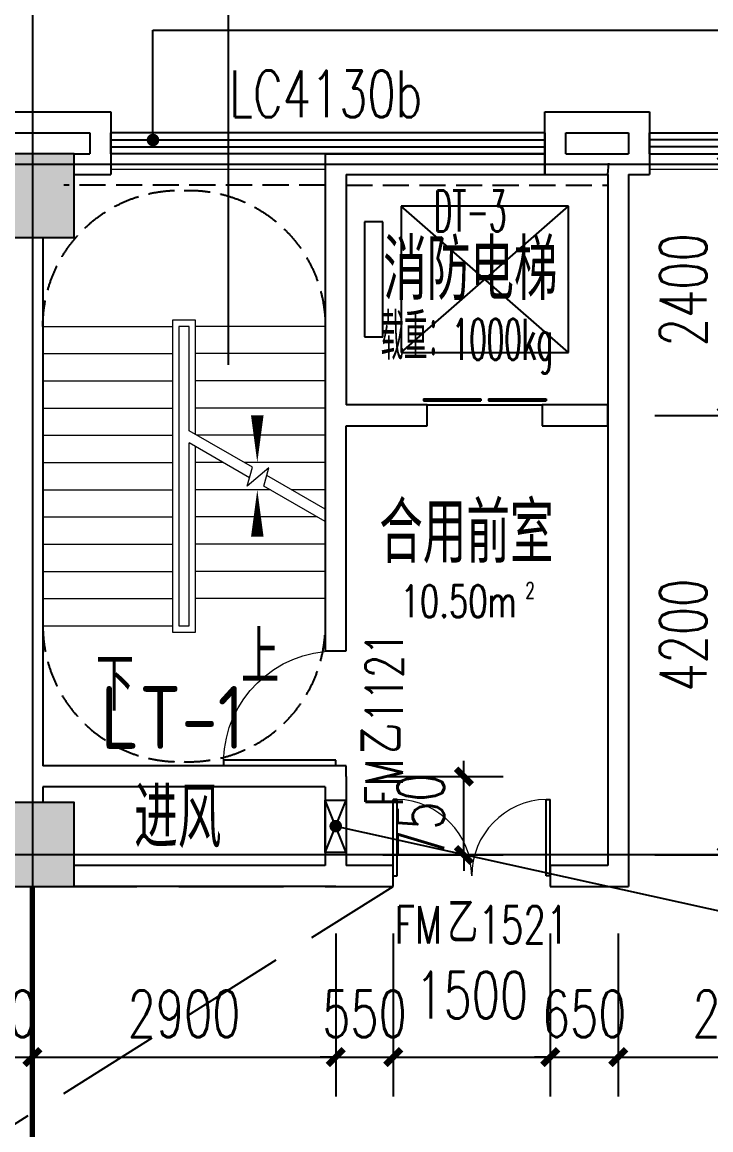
# Model space of a CAD drawing. Extents: x 1738711 to 2346805, y 1189731 to 2516152.
# Drawn here: x 1958894 to 1965478, y 1696599 to 1707182 of the extents above; entities that cross this region are included whole.
import ezdxf

# ---------------------------------------------------------------- set-up
doc = ezdxf.new("R2010")
doc.units = 0
doc.header["$LTSCALE"] = 1000
doc.header["$MEASUREMENT"] = 0
doc.linetypes.add('DASH', pattern=[0.35, 0.25, -0.1])
doc.linetypes.add('复件 140224通州运河二期售楼部条件图_t3$0$X-ME SHAFT SH$0$X-B2$0$WATER_LINE', pattern=[0])
for name, color, linetype, lineweight in [('_0', 7, 'Continuous', 25), ('STAIR', 2, 'Continuous', 5), ('栏杆', 6, 'Continuous', 15)]:
    doc.layers.add(name, color=color, linetype=linetype, lineweight=lineweight)
for name, color, linetype in [('AR-TEXT', 7, 'Continuous'), ('COLUMN', 9, 'Continuous'), ('DIM_IDEN', 3, 'Continuous'), ('DIM_LEAD', 3, 'Continuous'), ('DIM_SYMB', 3, 'Continuous'), ('DOTE', 1, 'Continuous'), ('EVTR', 2, 'Continuous'), ('PUB_DIM', 3, 'Continuous'), ('PUB_HATCH', 8, 'Continuous'), ('PUB_TEXT', 7, 'Continuous'), ('SPACE_ALL', 1, 'Continuous'), ('WALL', 40, 'Continuous'), ('WINDOW', 144, 'Continuous'), ('WINDOW_TEXT', 7, 'Continuous'), ('疏散距离', 211, 'DASH'), ('看线', 8, 'Continuous')]:
    doc.layers.add(name, color=color, linetype=linetype)
doc.styles.add('_TCH_DIM', font='SIMPLEX', dxfattribs={"bigfont": 'GBCBIG'})
doc.styles.add('_TCH_DIM_T3', font='SIMPLEX', dxfattribs={"width": 0.705882, "bigfont": 'GBCBIG'})
doc.styles.add('_TCH_SPACE', font='SIMPLEX', dxfattribs={"height": 5, "bigfont": 'GBCBIG'})
doc.styles.add('_TCH_WINDOW', font='SIMPLEX', dxfattribs={"height": 3.5, "bigfont": 'GBCBIG'})
doc.styles.get("Standard").update_dxf_attribs({"font": 'gbenor.shx', "bigfont": 'gbcbig.shx'})
doc.dimstyles.new('_TCH_ARCH&&150', dxfattribs={"dimtxt": 446.25, "dimasz": 150, "dimexe": 375, "dimexo": 450, "dimgap": 189.375, "dimtad": 1, "dimdec": 0, "dimzin": 0, "dimdsep": 46, "dimtxsty": '_TCH_DIM_T3', "dimblk": 'ARCHTICK', "dimcen": 0.09, "dimclrt": 7, "dimazin": 2, "dimtfac": 1, "dimtdec": 0, "dimtix": 1, "dimtmove": 2, "dimatfit": 3, "dimfxl": 1, "dimtolj": 1, "dimtzin": 0, "dimarcsym": 0})

# ---------------------------------------------------------------- blocks, each defined once
blk = doc.blocks.new('hearherherhr')
at = {"layer": '看线', "linetype": 'DASH'}
for centre, start, end in [((1981792, 1704275), 87.7958, 180), ((1981892, 1704275), 0, 92.2042)]:
    blk.add_arc(centre, 1300, start, end, dxfattribs=at)
blk = doc.blocks.new('JHTRHERAHEARHERA')
at = {"layer": 'DIM_SYMB'}
for points in [[(1959742, 1701285, 0, 0, 0), (1959742, 1704950, 0, 0, 0), (1961142, 1704950, 0, 0, 0), (1961142, 1702975, 0, 120, 0), (1961142, 1703425, 0, 0, 0)], [(1961142, 1701545, 0, 0, 0), (1961142, 1702715, 0, 120, 0), (1961142, 1702265, 0, 0, 0)]]:
    blk.add_lwpolyline(points, format="xyseb", dxfattribs=at)
at = {"layer": 'STAIR'}
for p, q in [((1959092, 1704275), (1960332, 1704275)), ((1960552, 1704335), (1960332, 1704335)), ((1960332, 1704335), (1960332, 1701355)), ((1960392, 1704275), (1960392, 1701415)), ((1960492, 1704275), (1960392, 1704275)), ((1960492, 1703278), (1960492, 1704275)), ((1960552, 1703244), (1960552, 1704335)), ((1961792, 1704275), (1960552, 1704275)), ((1959092, 1704015), (1960332, 1704015)), ((1961792, 1704015), (1960552, 1704015)), ((1959092, 1703755), (1960332, 1703755)), ((1961792, 1703755), (1960552, 1703755)), ((1959092, 1703495), (1960332, 1703495)), ((1961792, 1703495), (1960552, 1703495)), ((1959092, 1703235), (1960332, 1703235)), ((1961095, 1702930), (1960492, 1703278)), ((1961792, 1703235), (1960566, 1703235)), ((1960492, 1701415), (1960492, 1703163)), ((1961068, 1702830), (1960492, 1703163)), ((1960552, 1701355), (1960552, 1703128)), ((1959092, 1702975), (1960332, 1702975)), ((1960817, 1702975), (1960552, 1702975)), ((1961792, 1702975), (1961017, 1702975)), ((1961046, 1702750), (1961095, 1702930)), ((1961252, 1702923), (1961046, 1702750)), ((1961206, 1702750), (1961252, 1702923)), ((1961792, 1702528), (1961233, 1702850)), ((1959092, 1702715), (1960332, 1702715)), ((1961267, 1702715), (1960552, 1702715)), ((1961792, 1702412), (1961206, 1702750)), ((1961792, 1702715), (1961467, 1702715)), ((1959092, 1702455), (1960332, 1702455)), ((1961717, 1702455), (1960552, 1702455)), ((1959092, 1702195), (1960332, 1702195)), ((1961792, 1702195), (1960552, 1702195)), ((1959092, 1701935), (1960332, 1701935)), ((1961792, 1701935), (1960552, 1701935)), ((1959092, 1701675), (1960332, 1701675)), ((1961792, 1701675), (1960552, 1701675)), ((1959092, 1701415), (1960332, 1701415)), ((1960392, 1701415), (1960492, 1701415)), ((1960332, 1701355), (1960552, 1701355))]:
    blk.add_line(p, q, dxfattribs=at)
at = {"layer": '看线', "linetype": 'DASH'}
blk.add_line((1961792, 1705625), (1959292, 1705625), dxfattribs=at)
at = {"layer": '_0', "extrusion": (0, 0, -1), "zscale": -1}
blk.add_blockref('hearherherhr', (-3942284, 0), dxfattribs=at)
at = {"layer": '_0', "rotation": 180}
blk.add_blockref('hearherherhr', (3942284, 3405691), dxfattribs=at)
at = {"layer": 'PUB_TEXT', "color": 7, "style": '_TCH_DIM'}
for s, p in [('上', (1960986, 1700863)), ('下', (1959599, 1700603))]:
    blk.add_text(s, height=506, dxfattribs=at).set_placement(p)
blk = doc.blocks.new('_ArchTick')
at = {"color": 0, "linetype": 'ByBlock', "const_width": 0.4}
blk.add_lwpolyline([(-0.5, -0.5), (0.5, 0.5)], dxfattribs=at)
blk = doc.blocks.new('*D2036')
at = {"layer": 'Defpoints', "color": 0, "transparency": 16777216}
for p in [(1961892, 1699975), (1963117, 1699975), (1961892, 1699225)]:
    blk.add_point(p, dxfattribs=at)
at = {"layer": 'PUB_DIM', "color": 0, "lineweight": -2, "transparency": 16777216}
for p, q in [((1963117, 1699975), (1963117, 1700125)), ((1962342, 1699975), (1963492, 1699975)), ((1963117, 1699225), (1963117, 1699975)), ((1962342, 1699225), (1963492, 1699225)), ((1963117, 1699225), (1963117, 1699075))]:
    blk.add_line(p, q, dxfattribs=at)
at = {"layer": 'PUB_DIM', "color": 0, "lineweight": -2, "transparency": 16777216, "xscale": 150, "yscale": 150, "zscale": 150}
for p, rotation in [((1963117, 1699975), 270), ((1963117, 1699225), 90)]:
    blk.add_blockref('_ArchTick', p, dxfattribs=dict(at, rotation=rotation))
at = {"layer": 'PUB_DIM', "color": 7, "transparency": 16777216, "insert": (1962704, 1699600), "char_height": 446.2, "attachment_point": 5, "rotation": 90, "style": '_TCH_DIM_T3'}
blk.add_mtext('\\A1;750', dxfattribs=at)
blk = doc.blocks.new('*D2654')
at = {"layer": 'Defpoints', "color": 0, "transparency": 16777216}
for p in [(1964492, 1703425), (1965628, 1703425), (1964492, 1699225)]:
    blk.add_point(p, dxfattribs=at)
at = {"layer": 'PUB_DIM', "color": 0, "lineweight": -2, "transparency": 16777216}
for p, q in [((1964942, 1703425), (1966003, 1703425)), ((1965628, 1699225), (1965628, 1703425)), ((1964942, 1699225), (1966003, 1699225))]:
    blk.add_line(p, q, dxfattribs=at)
at = {"layer": 'PUB_DIM', "color": 0, "lineweight": -2, "transparency": 16777216, "xscale": 150, "yscale": 150, "zscale": 150}
for p, rotation in [((1965628, 1703425), 90), ((1965628, 1699225), 270)]:
    blk.add_blockref('_ArchTick', p, dxfattribs=dict(at, rotation=rotation))
at = {"layer": 'PUB_DIM', "color": 7, "transparency": 16777216, "insert": (1965215, 1701325), "char_height": 446.2, "attachment_point": 5, "rotation": 90, "style": '_TCH_DIM_T3'}
blk.add_mtext('\\A1;4200', dxfattribs=at)
blk = doc.blocks.new('*D2655')
at = {"layer": 'Defpoints', "color": 0, "transparency": 16777216}
for p in [(1964492, 1705825), (1965628, 1705825), (1964492, 1703425)]:
    blk.add_point(p, dxfattribs=at)
at = {"layer": 'PUB_DIM', "color": 0, "lineweight": -2, "transparency": 16777216}
for p, q in [((1964942, 1705825), (1966003, 1705825)), ((1965628, 1703425), (1965628, 1705825)), ((1964942, 1703425), (1966003, 1703425))]:
    blk.add_line(p, q, dxfattribs=at)
at = {"layer": 'PUB_DIM', "color": 0, "lineweight": -2, "transparency": 16777216, "xscale": 150, "yscale": 150, "zscale": 150}
for p, rotation in [((1965628, 1705825), 90), ((1965628, 1703425), 270)]:
    blk.add_blockref('_ArchTick', p, dxfattribs=dict(at, rotation=rotation))
at = {"layer": 'PUB_DIM', "color": 7, "transparency": 16777216, "insert": (1965215, 1704625), "char_height": 446.2, "attachment_point": 5, "rotation": 90, "style": '_TCH_DIM_T3'}
blk.add_mtext('\\A1;2400', dxfattribs=at)
blk = doc.blocks.new('*D2675')
at = {"layer": 'Defpoints', "color": 0, "transparency": 16777216}
for p in [(1957992, 1698925), (1958992, 1698925), (1958992, 1697294)]:
    blk.add_point(p, dxfattribs=at)
at = {"layer": 'PUB_DIM', "color": 0, "lineweight": -2, "transparency": 16777216}
for p, q in [((1957992, 1698475), (1957992, 1696919)), ((1958992, 1698475), (1958992, 1696919)), ((1957992, 1697294), (1957842, 1697294)), ((1957992, 1697294), (1958992, 1697294)), ((1958992, 1697294), (1959142, 1697294))]:
    blk.add_line(p, q, dxfattribs=at)
at = {"layer": 'PUB_DIM', "color": 0, "lineweight": -2, "transparency": 16777216, "xscale": 150, "yscale": 150, "zscale": 150}
blk.add_blockref('_ArchTick', (1957992, 1697294), dxfattribs=at)
at = {"layer": 'PUB_DIM', "color": 0, "lineweight": -2, "transparency": 16777216, "xscale": 150, "yscale": 150, "zscale": 150, "rotation": 180}
blk.add_blockref('_ArchTick', (1958992, 1697294), dxfattribs=at)
at = {"layer": 'PUB_DIM', "color": 7, "transparency": 16777216, "insert": (1958492, 1697707), "char_height": 446.2, "attachment_point": 5, "style": '_TCH_DIM_T3'}
blk.add_mtext('\\A1;1000', dxfattribs=at)
blk = doc.blocks.new('*D2676')
at = {"layer": 'Defpoints', "color": 0, "transparency": 16777216}
for p in [(1958992, 1698925), (1961892, 1698925), (1961892, 1697294)]:
    blk.add_point(p, dxfattribs=at)
at = {"layer": 'PUB_DIM', "color": 0, "lineweight": -2, "transparency": 16777216}
for p, q in [((1958992, 1698475), (1958992, 1696919)), ((1961892, 1698475), (1961892, 1696919)), ((1958992, 1697294), (1961892, 1697294))]:
    blk.add_line(p, q, dxfattribs=at)
at = {"layer": 'PUB_DIM', "color": 0, "lineweight": -2, "transparency": 16777216, "xscale": 150, "yscale": 150, "zscale": 150, "rotation": 180}
blk.add_blockref('_ArchTick', (1958992, 1697294), dxfattribs=at)
at = {"layer": 'PUB_DIM', "color": 0, "lineweight": -2, "transparency": 16777216, "xscale": 150, "yscale": 150, "zscale": 150}
blk.add_blockref('_ArchTick', (1961892, 1697294), dxfattribs=at)
at = {"layer": 'PUB_DIM', "color": 7, "transparency": 16777216, "insert": (1960442, 1697707), "char_height": 446.2, "attachment_point": 5, "style": '_TCH_DIM_T3'}
blk.add_mtext('\\A1;2900', dxfattribs=at)
blk = doc.blocks.new('*D2677')
at = {"layer": 'Defpoints', "color": 0, "transparency": 16777216}
for p in [(1961892, 1698925), (1962442, 1698925), (1962442, 1697294)]:
    blk.add_point(p, dxfattribs=at)
at = {"layer": 'PUB_DIM', "color": 0, "lineweight": -2, "transparency": 16777216}
for p, q in [((1961892, 1698475), (1961892, 1696919)), ((1962442, 1698475), (1962442, 1696919)), ((1961892, 1697294), (1961742, 1697294)), ((1961892, 1697294), (1962442, 1697294)), ((1962442, 1697294), (1962592, 1697294))]:
    blk.add_line(p, q, dxfattribs=at)
at = {"layer": 'PUB_DIM', "color": 0, "lineweight": -2, "transparency": 16777216, "xscale": 150, "yscale": 150, "zscale": 150}
blk.add_blockref('_ArchTick', (1961892, 1697294), dxfattribs=at)
at = {"layer": 'PUB_DIM', "color": 0, "lineweight": -2, "transparency": 16777216, "xscale": 150, "yscale": 150, "zscale": 150, "rotation": 180}
blk.add_blockref('_ArchTick', (1962442, 1697294), dxfattribs=at)
at = {"layer": 'PUB_DIM', "color": 7, "transparency": 16777216, "insert": (1962167, 1697707), "char_height": 446.2, "attachment_point": 5, "style": '_TCH_DIM_T3'}
blk.add_mtext('\\A1;550', dxfattribs=at)
blk = doc.blocks.new('*D2678')
at = {"layer": 'Defpoints', "color": 0, "transparency": 16777216}
for p in [(1962442, 1698925), (1963942, 1698925), (1963942, 1697294)]:
    blk.add_point(p, dxfattribs=at)
at = {"layer": 'PUB_DIM', "color": 0, "lineweight": -2, "transparency": 16777216}
for p, q in [((1962442, 1698475), (1962442, 1696919)), ((1963942, 1698475), (1963942, 1696919)), ((1962442, 1697294), (1963942, 1697294))]:
    blk.add_line(p, q, dxfattribs=at)
at = {"layer": 'PUB_DIM', "color": 0, "lineweight": -2, "transparency": 16777216, "xscale": 150, "yscale": 150, "zscale": 150, "rotation": 180}
blk.add_blockref('_ArchTick', (1962442, 1697294), dxfattribs=at)
at = {"layer": 'PUB_DIM', "color": 0, "lineweight": -2, "transparency": 16777216, "xscale": 150, "yscale": 150, "zscale": 150}
blk.add_blockref('_ArchTick', (1963942, 1697294), dxfattribs=at)
at = {"layer": 'PUB_DIM', "color": 7, "transparency": 16777216, "insert": (1963192, 1697887), "char_height": 446.2, "attachment_point": 5, "style": '_TCH_DIM_T3'}
blk.add_mtext('\\A1;1500', dxfattribs=at)
blk = doc.blocks.new('*D2679')
at = {"layer": 'Defpoints', "color": 0, "transparency": 16777216}
for p in [(1963942, 1698925), (1964592, 1698925), (1964592, 1697294)]:
    blk.add_point(p, dxfattribs=at)
at = {"layer": 'PUB_DIM', "color": 0, "lineweight": -2, "transparency": 16777216}
for p, q in [((1963942, 1698475), (1963942, 1696919)), ((1964592, 1698475), (1964592, 1696919)), ((1963942, 1697294), (1963792, 1697294)), ((1963942, 1697294), (1964592, 1697294)), ((1964592, 1697294), (1964742, 1697294))]:
    blk.add_line(p, q, dxfattribs=at)
at = {"layer": 'PUB_DIM', "color": 0, "lineweight": -2, "transparency": 16777216, "xscale": 150, "yscale": 150, "zscale": 150}
blk.add_blockref('_ArchTick', (1963942, 1697294), dxfattribs=at)
at = {"layer": 'PUB_DIM', "color": 0, "lineweight": -2, "transparency": 16777216, "xscale": 150, "yscale": 150, "zscale": 150, "rotation": 180}
blk.add_blockref('_ArchTick', (1964592, 1697294), dxfattribs=at)
at = {"layer": 'PUB_DIM', "color": 7, "transparency": 16777216, "insert": (1964267, 1697707), "char_height": 446.2, "attachment_point": 5, "style": '_TCH_DIM_T3'}
blk.add_mtext('\\A1;650', dxfattribs=at)
blk = doc.blocks.new('*D2680')
at = {"layer": 'Defpoints', "color": 0, "transparency": 16777216}
for p in [(1964592, 1698925), (1967092, 1698925), (1967092, 1697294)]:
    blk.add_point(p, dxfattribs=at)
at = {"layer": 'PUB_DIM', "color": 0, "lineweight": -2, "transparency": 16777216}
for p, q in [((1964592, 1698475), (1964592, 1696919)), ((1967092, 1698475), (1967092, 1696919)), ((1964592, 1697294), (1967092, 1697294))]:
    blk.add_line(p, q, dxfattribs=at)
at = {"layer": 'PUB_DIM', "color": 0, "lineweight": -2, "transparency": 16777216, "xscale": 150, "yscale": 150, "zscale": 150, "rotation": 180}
blk.add_blockref('_ArchTick', (1964592, 1697294), dxfattribs=at)
at = {"layer": 'PUB_DIM', "color": 0, "lineweight": -2, "transparency": 16777216, "xscale": 150, "yscale": 150, "zscale": 150}
blk.add_blockref('_ArchTick', (1967092, 1697294), dxfattribs=at)
at = {"layer": 'PUB_DIM', "color": 7, "transparency": 16777216, "insert": (1965842, 1697707), "char_height": 446.2, "attachment_point": 5, "style": '_TCH_DIM_T3'}
blk.add_mtext('\\A1;2500', dxfattribs=at)
blk = doc.blocks.new('$TCHSYS$WIN2D')
for p, q in [((-0.5, 0.5), (0.5, 0.5)), ((-0.5, 0.5), (-0.5, -0.5)), ((0.5, 0.5), (0.5, -0.5)), ((0.5, 0.16667), (-0.5, 0.16667)), ((0.5, -0.16667), (-0.5, -0.16667)), ((-0.5, -0.5), (0.5, -0.5))]:
    blk.add_line(p, q)
blk = doc.blocks.new('$DORLIB2D$00000127')
at = {"color": 0}
for points in [[(-0.5333, 0.7949), (-0.5333, 0.6904)], [(-0.0333, 0.7949), (-0.5333, 0.7949)], [(-0.0333, 0.7949), (-0.0333, 0.6904)], [(0.5333, 0.7949), (0.0333, 0.7949)], [(0.0333, 0.7949), (0.0333, 0.6904)], [(0.5333, 0.7949), (0.5333, 0.6904)], [(-0.0333, 0.6904), (-0.5333, 0.6904)], [(0.5333, 0.6904), (0.0333, 0.6904)], [(0.5, 0.5), (-0.5, 0.5)]]:
    blk.add_lwpolyline(points, dxfattribs=at)
blk = doc.blocks.new('$DorLib2D$00000001')
for p, q in [((0.45, 0.975), (0.5, 0.975)), ((0.45, 0), (0.45, 0.975)), ((0.5, 0), (0.5, 0.975)), ((0.5, 0), (0.45, 0))]:
    blk.add_line(p, q)
at = {"lineweight": 13}
blk.add_arc((0.475, 0), 0.975, 91.46928, 180, dxfattribs=at)
blk = doc.blocks.new('$DorLib2D$00000002')
for p, q in [((-0.5, 0), (-0.5, 0.4875)), ((-0.475, 0.4875), (-0.5, 0.4875)), ((-0.475, 0), (-0.475, 0.4875)), ((0.475, 0), (0.475, 0.4875)), ((0.475, 0.4875), (0.5, 0.4875)), ((0.5, 0), (0.5, 0.4875)), ((-0.5, 0), (-0.475, 0)), ((0.5, 0), (0.475, 0))]:
    blk.add_line(p, q)
at = {"lineweight": 13}
for centre, start, end in [((-0.4875, 0), 0, 88.53072), ((0.4875, 0), 91.46928, 180)]:
    blk.add_arc(centre, 0.4875, start, end, dxfattribs=at)
blk = doc.blocks.new('_FZH')
blk.add_lwpolyline([(-0.5, -0.5), (0.5, -0.5), (0.5, 0.5), (-0.5, 0.5)], close=True)
at = {"layer": 'PUB_HATCH'}
blk.add_solid([(-0.5, -0.5), (0.5, -0.5), (-0.5, 0.5), (0.5, 0.5)], dxfattribs=at)

msp = doc.modelspace()

# ---------------------------------------------------------------- linework, layer by layer
at = {"layer": 'DIM_IDEN'}
for p, q in [((1960865.5, 1703907.9), (1960865.5, 1714349.3)), ((1960144.5, 1706056.2), (1960144.5, 1707106.4)), ((1960144.5, 1707106.4), (1965908.8, 1707106.4))]:
    msp.add_line(p, q, dxfattribs=at)
at = {"layer": 'DIM_IDEN', "const_width": 60}
msp.add_lwpolyline([(1960144.5, 1706026.2, 1), (1960144.5, 1706086.2, 1)], format="xyb", close=True, dxfattribs=at)
at = {"layer": 'DIM_IDEN'}
msp.add_lwpolyline([(1960865.5, 1703907.9, 1), (1960865.5, 1703907.9, 1)], format="xyb", close=True, dxfattribs=at)
at = {"layer": 'DIM_LEAD'}
msp.add_line((1961891.9, 1699500.4), (1967629.8, 1698233.6), dxfattribs=at)
at = {"layer": 'DIM_LEAD', "const_width": 60}
msp.add_lwpolyline([(1961862.6, 1699506.9, 1), (1961921.2, 1699493.9, 1)], format="xyb", close=True, dxfattribs=at)
at = {"layer": 'DOTE'}
for p, q in [((1958991.9, 1721249.3), (1958991.9, 1683625.4)), ((1919991.9, 1705825.4), (2001891.9, 1705825.4)), ((2001891.9, 1699225.4), (1919991.9, 1699225.4))]:
    msp.add_line(p, q, dxfattribs=at)
at = {"layer": 'EVTR', "linetype": '复件 140224通州运河二期售楼部条件图_t3$0$X-ME SHAFT SH$0$X-B2$0$WATER_LINE'}
for p, q in [((1964116.9, 1705425.4), (1962516.9, 1705425.4)), ((1962516.9, 1705425.4), (1962516.9, 1704025.4)), ((1962516.9, 1704025.4), (1964116.9, 1705425.4)), ((1964116.9, 1704025.4), (1962516.9, 1705425.4)), ((1964116.9, 1704025.4), (1964116.9, 1705425.4)), ((1962341.9, 1705275.4), (1962166.9, 1705275.4)), ((1962166.9, 1705275.4), (1962166.9, 1704175.4)), ((1962341.9, 1704175.4), (1962341.9, 1705275.4)), ((1962166.9, 1704175.4), (1962341.9, 1704175.4)), ((1962516.9, 1704025.4), (1964116.9, 1704025.4))]:
    msp.add_line(p, q, dxfattribs=at)
at = {"layer": 'WALL', "linetype": '复件 140224通州运河二期售楼部条件图_t3$0$X-ME SHAFT SH$0$X-B2$0$WATER_LINE'}
for p, q in [((1958241.9, 1706325.4), (1959741.9, 1706325.4)), ((1959741.9, 1706325.4), (1959741.9, 1706125.4)), ((1963891.9, 1706325.4), (1964891.9, 1706325.4)), ((1963891.9, 1706125.4), (1963891.9, 1706325.4)), ((1964891.9, 1706325.4), (1964891.9, 1706125.4)), ((1958441.9, 1706125.4), (1959541.9, 1706125.4)), ((1959541.9, 1706125.4), (1959541.9, 1706025.4)), ((1959741.9, 1705925.4), (1959741.9, 1706125.4)), ((1963891.9, 1705925.4), (1963891.9, 1706125.4)), ((1964091.9, 1706125.4), (1964691.9, 1706125.4)), ((1964091.9, 1706025.4), (1964091.9, 1706125.4)), ((1964691.9, 1706125.4), (1964691.9, 1706025.4)), ((1964891.9, 1705925.4), (1964891.9, 1706125.4)), ((1959541.9, 1706025.4), (1959541.9, 1705925.4)), ((1964091.9, 1705925.4), (1964091.9, 1706025.4)), ((1964691.9, 1706025.4), (1964691.9, 1705925.4)), ((1959391.9, 1705925.4), (1959541.9, 1705925.4)), ((1959741.9, 1705925.4), (1959741.9, 1705725.4)), ((1961791.9, 1705925.4), (1963891.9, 1705925.4)), ((1963891.9, 1705725.4), (1963891.9, 1705925.4)), ((1963891.9, 1705925.4), (1963891.9, 1705725.4)), ((1964091.9, 1705925.4), (1964491.9, 1705925.4)), ((1964491.9, 1705925.4), (1964591.9, 1705925.4)), ((1964591.9, 1705925.4), (1964691.9, 1705925.4)), ((1964891.9, 1705925.4), (1964891.9, 1705725.4)), ((1964491.9, 1705725.4), (1964503.6, 1705834.8)), ((1959391.9, 1705725.4), (1959741.9, 1705725.4)), ((1961991.9, 1705725.4), (1963891.9, 1705725.4)), ((1963891.9, 1705725.4), (1964491.9, 1705725.4)), ((1964691.9, 1705725.4), (1964891.9, 1705725.4))]:
    msp.add_line(p, q, dxfattribs=at)
at = {"layer": 'WALL'}
for p, q in [((1961791.9, 1705925.4), (1961791.9, 1703525.4)), ((1961991.9, 1705725.4), (1961991.9, 1703525.4)), ((1964491.9, 1705725.4), (1964491.9, 1699125.4)), ((1964691.9, 1705725.4), (1964691.9, 1698925.4)), ((1959091.9, 1705125.4), (1959091.9, 1702600.4)), ((1961791.9, 1703525.4), (1961791.9, 1703425.4)), ((1962766.9, 1703525.4), (1961991.9, 1703525.4)), ((1961991.9, 1703525.4), (1961991.9, 1703525.4)), ((1962766.9, 1703325.4), (1962766.9, 1703525.4)), ((1964491.9, 1703525.4), (1963866.9, 1703525.4)), ((1963866.9, 1703525.4), (1963866.9, 1703325.4)), ((1964491.9, 1703325.4), (1964491.9, 1703525.4)), ((1961791.9, 1703425.4), (1961791.9, 1701175.4)), ((1961991.9, 1703325.4), (1962766.9, 1703325.4)), ((1961991.9, 1701175.4), (1961991.9, 1703325.4)), ((1963866.9, 1703325.4), (1964491.9, 1703325.4)), ((1959091.9, 1702600.4), (1959091.9, 1701075.4)), ((1961791.9, 1701175.4), (1961991.9, 1701175.4)), ((1959091.9, 1701075.4), (1959091.9, 1700075.4)), ((1961791.9, 1700075.4), (1959091.9, 1700075.4)), ((1961991.9, 1700075.4), (1961791.9, 1700075.4)), ((1961991.9, 1699975.4), (1961991.9, 1700075.4)), ((1961991.9, 1699975.4), (1961991.9, 1699125.4)), ((1961791.9, 1699875.4), (1959091.9, 1699875.4)), ((1959091.9, 1699875.4), (1959091.9, 1699725.4)), ((1961791.9, 1699875.4), (1961791.9, 1699125.4)), ((1961791.9, 1699125.4), (1959391.9, 1699125.4)), ((1962441.9, 1699125.4), (1961991.9, 1699125.4)), ((1962441.9, 1698925.4), (1962441.9, 1699125.4)), ((1964491.9, 1699125.4), (1963941.9, 1699125.4)), ((1963941.9, 1699125.4), (1963941.9, 1698925.4)), ((1961891.9, 1698925.4), (1959391.9, 1698925.4)), ((1961891.9, 1698925.4), (1962441.9, 1698925.4)), ((1963941.9, 1698925.4), (1964691.9, 1698925.4))]:
    msp.add_line(p, q, dxfattribs=at)
at = {"layer": 'WINDOW'}
for p, q in [((1961791.9, 1699250.4), (1961991.9, 1699750.4)), ((1961991.9, 1699250.4), (1961791.9, 1699750.4))]:
    msp.add_line(p, q, dxfattribs=at)
msp.add_lwpolyline([(1961991.9, 1699750.4), (1961991.9, 1699250.4), (1961791.9, 1699250.4), (1961791.9, 1699750.4)], close=True, dxfattribs=at)
at = {"layer": 'WINDOW', "color": 4, "linetype": 'DASH', "ltscale": 2, "const_width": 50}
msp.add_lwpolyline([(1958991.9, 1698925.4), (1958991.9, 1692925.4)], dxfattribs=at)
at = {"layer": '栏杆'}
for points in [[(1961791.9, 1705825.4), (1959741.9, 1705825.4)], [(1961791.9, 1705775.4), (1959741.9, 1705775.4)], [(1966791.9, 1705825.4), (1964891.9, 1705825.4)], [(1966791.9, 1705775.4), (1964891.9, 1705775.4)]]:
    msp.add_lwpolyline(points, dxfattribs=at)
at = {"layer": '疏散距离', "ltscale": 4}
for points in [[(1942691.9, 1705325.4), (1950591.9, 1698925.4), (1962441.9, 1698925.4)], [(1942691.9, 1686525.4), (1962441.9, 1698925.4)]]:
    msp.add_lwpolyline(points, dxfattribs=at)
at = {"layer": '看线', "linetype": 'DASH'}
msp.add_line((1961991.9, 1705625.4), (1964491.9, 1705625.4), dxfattribs=at)

# ---------------------------------------------------------------- block references
at = {"layer": '_0'}
msp.add_blockref('JHTRHERAHEARHERA', (0, 0), dxfattribs=at)
at = {"layer": 'COLUMN', "linetype": '复件 140224通州运河二期售楼部条件图_t3$0$X-ME SHAFT SH$0$X-B2$0$WATER_LINE'}
for p, xscale, yscale, zscale, rotation in [((1958991.9, 1705525.4), 799.9999997981358, 800.0000002912711, 800.0000002912711, 359.999999966316), ((1958991.9, 1699325.4), 800.0000004102476, 799.9999996265396, 799.9999996265396, 359.9999999646985)]:
    msp.add_blockref('_FZH', p, dxfattribs=dict(at, xscale=xscale, yscale=yscale, zscale=zscale, rotation=rotation))
at = {"layer": 'WINDOW', "linetype": '复件 140224通州运河二期售楼部条件图_t3$0$X-ME SHAFT SH$0$X-B2$0$WATER_LINE'}
ref = msp.add_blockref('$TCHSYS$WIN2D', (1961816.9, 1706025.4), dxfattribs=dict(at, xscale=-4150, yscale=200, zscale=-4150))
ref.add_attrib('A', 'LC4130b', (1960871.9, 1706273), dxfattribs={"layer": 'WINDOW_TEXT', "linetype": '复件 140224通州运河二期售楼部条件图_t3$0$X-ME SHAFT SH$0$X-B2$0$WATER_LINE', "ltscale": 0.5, "height": 446.25, "style": '_TCH_WINDOW', "width": 0.705882})
ref = msp.add_blockref('$TCHSYS$WIN2D', (1971141.9, 1706025.4), dxfattribs=dict(at, xscale=12500, yscale=200, zscale=12500))
ref.add_attrib('A', 'LC12530', (1970181.9, 1705282.4), dxfattribs={"layer": 'WINDOW_TEXT', "linetype": '复件 140224通州运河二期售楼部条件图_t3$0$X-ME SHAFT SH$0$X-B2$0$WATER_LINE', "ltscale": 0.5, "height": 446.25, "style": '_TCH_WINDOW', "width": 0.705882})
at = {"layer": 'WINDOW', "linetype": '复件 140224通州运河二期售楼部条件图_t3$0$X-ME SHAFT SH$0$X-B2$0$WATER_LINE', "xscale": 1100, "yscale": -200, "zscale": 1100, "rotation": 180}
msp.add_blockref('$DORLIB2D$00000127', (1963316.9, 1703425.4), dxfattribs=at)
at = {"layer": 'WINDOW'}
for name, p, xscale, yscale, zscale, rotation in [('$DorLib2D$00000001', (1961891.9, 1700625.4), 1100, -1100, 1100, 269.9999998401767), ('$DorLib2D$00000002', (1963191.9, 1699025.4), -1500, -1500, -1500, 180)]:
    msp.add_blockref(name, p, dxfattribs=dict(at, xscale=xscale, yscale=yscale, zscale=zscale, rotation=rotation))

# ---------------------------------------------------------------- texts
at = {"layer": 'AR-TEXT', "style": '_TCH_DIM_T3'}
for s, height, width, p in [('DT-3', 391, 0.49827, (1962830.6, 1705183.1)), ('载重：', 443.69, 0.705882, (1962317.7, 1703956)), ('1000kg', 391, 0.49827, (1963001.7, 1703956))]:
    msp.add_text(s, height=height, dxfattribs=dict(at, width=width)).set_placement(p)
at = {"layer": 'AR-TEXT'}
for s, height, p in [('消防电梯', 578.72, (1962345.6, 1704527.1)), ('合用前室', 578.72, (1962307.7, 1702014.3)), ('LT-1', 600, (1959644.9, 1700239.2)), ('进风', 578.72, (1959965.1, 1699292))]:
    msp.add_text(s, height=height, dxfattribs=at).set_placement(p)
at = {"layer": 'SPACE_ALL', "color": 0, "style": '_TCH_SPACE', "width": 0.705882}
for s, height, p in [('2', 153, (1963703.6, 1701676.9)), ('10.50m', 306, (1962510.5, 1701496.9))]:
    msp.add_text(s, height=height, dxfattribs=at).set_placement(p)
at = {"layer": 'WINDOW_TEXT', "style": '_TCH_WINDOW', "width": 0.705882}
for s, p in [('1121', (1962533.7, 1700487.2)), ('FM', (1962533.7, 1699688.3))]:
    msp.add_text(s, height=357, rotation=90, dxfattribs=at).set_placement(p)
at = {"layer": 'WINDOW_TEXT', "style": '_TCH_WINDOW'}
msp.add_text('乙', height=405.1, rotation=90, dxfattribs=at).set_placement((1962533.7, 1700192.3))
msp.add_text('乙', height=405.1, dxfattribs=at).set_placement((1962959.7, 1698379.6))
at = {"layer": 'WINDOW_TEXT', "style": '_TCH_WINDOW', "width": 0.705882}
for s, p in [('FM', (1962455.7, 1698379.6)), ('1521', (1963254.6, 1698379.6))]:
    msp.add_text(s, height=357, dxfattribs=at).set_placement(p)

# ---------------------------------------------------------------- dimensions: what is measured, and where the dimension line sits
at = {"layer": 'PUB_DIM'}
for p1, p2, distance, picture, middle in [((1964491.9, 1703425.4), (1964491.9, 1705825.4), -1135.8, '*D2655', (1965215.2, 1704625.4)), ((1964491.9, 1699225.4), (1964491.9, 1703425.4), -1135.8, '*D2654', (1965215.2, 1701325.4)), ((1961891.9, 1699225.4), (1961891.9, 1699975.4), -1224.9, '*D2036', (1962704.3, 1699600.4)), ((1957991.9, 1698925.4), (1958991.9, 1698925.4), -1631, '*D2675', (1958491.9, 1697706.9)), ((1958991.9, 1698925.4), (1961891.9, 1698925.4), -1631, '*D2676', (1960441.9, 1697706.9)), ((1961891.9, 1698925.4), (1962441.9, 1698925.4), -1631, '*D2677', (1962166.9, 1697706.9)), ((1963941.9, 1698925.4), (1964591.9, 1698925.4), -1631, '*D2679', (1964266.9, 1697706.9)), ((1964591.9, 1698925.4), (1967091.9, 1698925.4), -1631, '*D2680', (1965841.9, 1697706.9))]:
    dim = msp.add_aligned_dim(p1=p1, p2=p2, distance=distance, dimstyle='_TCH_ARCH&&150', dxfattribs=at)
    dim.commit()
    dim.dimension.update_dxf_attribs({"geometry": picture, "text_midpoint": middle})
dim = msp.add_linear_dim(base=(1963941.9, 1697294.4), p1=(1962441.9, 1698925.4), p2=(1963941.9, 1698925.4), angle=360, dimstyle='_TCH_ARCH&&150', dxfattribs=at)
dim.commit()
dim.dimension.update_dxf_attribs({"geometry": '*D2678', "text_midpoint": (1963191.9, 1697887.2), "dimtype": 129})

doc.saveas('drawing.dxf')
